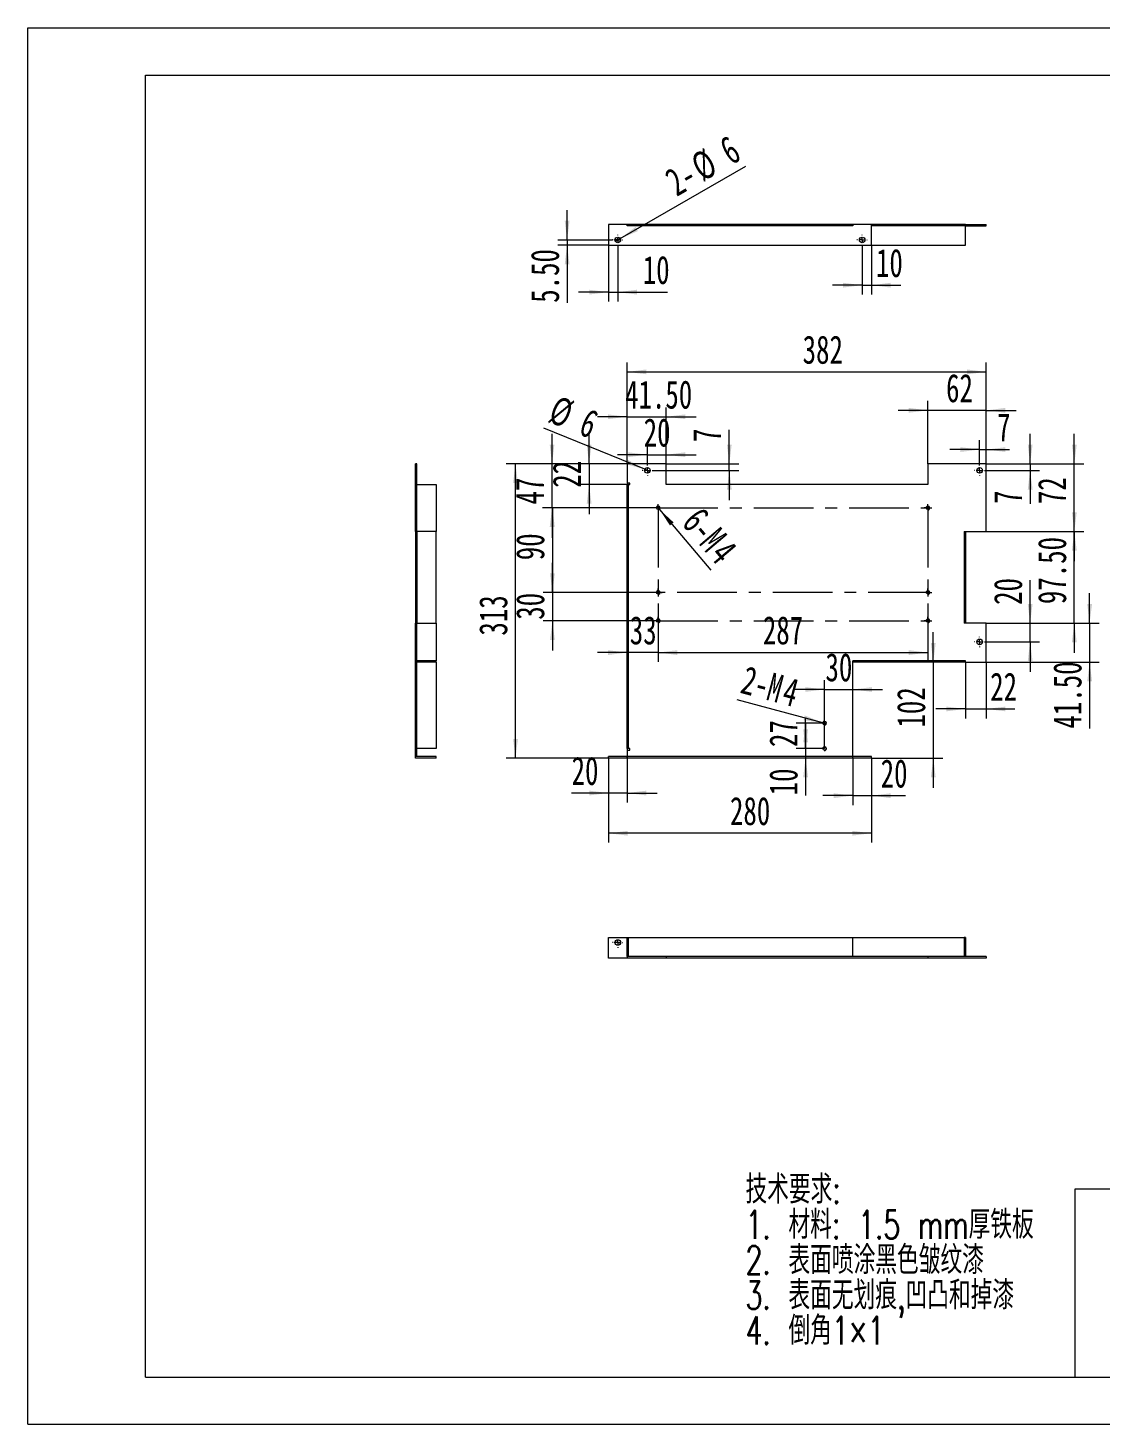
# Model space of a CAD drawing. Header units: millimetres. Extents: x 0 to 2100, y 1 to 1486.
# Drawn here: x 0 to 1141, y 1 to 1486 of the extents above; entities that cross this region are included whole.
import ezdxf

# ---------------------------------------------------------------- set-up
doc = ezdxf.new("R2010")
doc.units = ezdxf.units.MM
doc.header["$LTSCALE"] = 5
doc.linetypes.add('CENTERX2', pattern=[20.32, 12.7, -2.54, 2.54, -2.54])
doc.layers.add('A-TITLEBLOCK', color=7, linetype='Continuous', lineweight=15)
doc.styles.add('SLDTEXTSTYLE0', font='TXT', dxfattribs={"width": 0.7, "bigfont": 'bigfont'})
doc.styles.add('SLDTEXTSTYLE1', font='TXT', dxfattribs={"width": 0.7})
doc.dimstyles.new('SLDDIMSTYLE0', dxfattribs={"dimtxt": 30, "dimasz": 20.4, "dimexe": 0, "dimexo": 0.0625, "dimgap": 7.5, "dimtad": 2, "dimrnd": 1e-09, "dimzin": 4, "dimdsep": 46, "dimtxsty": 'SLDTEXTSTYLE1', "dimsah": 1, "dimcen": 0.09, "dimadec": 0, "dimazin": 1, "dimtfac": 1, "dimtmove": 0, "dimatfit": 0, "dimfxl": 0, "dimfrac": 2, "dimtolj": 1, "dimtzin": 12, "dimarcsym": 0})
doc.dimstyles.new('SLDDIMSTYLE1', dxfattribs={"dimtxt": 30, "dimasz": 20.4, "dimexe": 0, "dimexo": 0.0625, "dimgap": 7.5, "dimtad": 2, "dimrnd": 1e-09, "dimzin": 12, "dimdsep": 46, "dimtxsty": 'SLDTEXTSTYLE1', "dimsah": 1, "dimcen": 0.09, "dimadec": 0, "dimazin": 3, "dimtfac": 1, "dimtmove": 0, "dimatfit": 0, "dimfxl": 0, "dimfrac": 2, "dimtolj": 1, "dimtzin": 12, "dimarcsym": 0})
doc.dimstyles.new('SLDDIMSTYLE2', dxfattribs={"dimtxt": 30, "dimasz": 20.4, "dimexe": 0, "dimexo": 0.0625, "dimgap": 7.5, "dimtad": 2, "dimrnd": 1e-09, "dimzin": 12, "dimdsep": 46, "dimtxsty": 'SLDTEXTSTYLE1', "dimblk1": 'NONE', "dimsah": 1, "dimcen": 0, "dimadec": 0, "dimazin": 3, "dimtfac": 1, "dimtmove": 0, "dimatfit": 3, "dimldrblk": 'NONE', "dimfxl": 0, "dimfrac": 2, "dimtolj": 1, "dimtzin": 12, "dimarcsym": 0})
doc.dimstyles.new('SLDDIMSTYLE3', dxfattribs={"dimtxt": 30, "dimasz": 20.4, "dimexe": 0, "dimexo": 0.0625, "dimgap": 7.5, "dimtad": 2, "dimrnd": 1e-09, "dimzin": 12, "dimdsep": 46, "dimtxsty": 'SLDTEXTSTYLE1', "dimsah": 1, "dimcen": 0.09, "dimadec": 0, "dimazin": 3, "dimtfac": 1, "dimtofl": 0, "dimtmove": 0, "dimatfit": 3, "dimfxl": 0, "dimfrac": 2, "dimtolj": 1, "dimtzin": 12, "dimarcsym": 0})
doc.dimstyles.new('SLDDIMSTYLE4', dxfattribs={"dimtxt": 30, "dimasz": 20.4, "dimexe": 0, "dimexo": 0.0625, "dimgap": 7.5, "dimtad": 2, "dimrnd": 1e-09, "dimzin": 12, "dimdsep": 46, "dimtxsty": 'SLDTEXTSTYLE1', "dimblk1": 'NONE', "dimsah": 1, "dimcen": 0, "dimadec": 0, "dimazin": 3, "dimtfac": 1, "dimtmove": 0, "dimatfit": 3, "dimldrblk": 'NONE', "dimfxl": 0, "dimfrac": 2, "dimtolj": 1, "dimtzin": 12, "dimarcsym": 0})
doc.dimstyles.new('SLDDIMSTYLE5', dxfattribs={"dimtxt": 30, "dimasz": 20.4, "dimexe": 0, "dimexo": 0.0625, "dimgap": 7.5, "dimtad": 2, "dimrnd": 1e-09, "dimzin": 12, "dimdsep": 46, "dimtxsty": 'SLDTEXTSTYLE1', "dimblk1": 'NONE', "dimsah": 1, "dimcen": 0, "dimadec": 0, "dimazin": 3, "dimtfac": 1, "dimtmove": 0, "dimatfit": 3, "dimldrblk": 'NONE', "dimfxl": 0, "dimfrac": 2, "dimtolj": 1, "dimtzin": 12, "dimarcsym": 0})

# ---------------------------------------------------------------- blocks, each defined once
blk = doc.blocks.new('SW_NOTE_0')
at = {"layer": 'A-TITLEBLOCK', "color": 0, "char_height": 30, "attachment_point": 1, "style": 'SLDTEXTSTYLE0'}
for s, insert in [('\\M+18B5A术\\M+19776\\M+18B81:', (0, 38.7)), ('1. \\M+18DDE\\M+197BF: 1.5 mm\\M+18CFA铁\\M+194C2', (0, 1.2)), ('2. \\M+1955C\\M+196CA喷涂\\M+1FC4B\\M+19046皱纹\\M+18EBD', (0, -36.3)), ('3. \\M+1955C\\M+196CA\\M+19DD9划\\M+18DAD,\\M+1899A\\M+193CA\\M+19861\\M+19D7B\\M+18EBD', (0, -73.8)), ('4. \\M+1937C\\M+18A701\\M+1817E1', (0, -111.3))]:
    blk.add_mtext(s, dxfattribs=dict(at, insert=insert))
blk = doc.blocks.new('_D')
at = {"layer": 'A-TITLEBLOCK'}
for p, q in [((574, 1260.5), (574, 1292.3)), ((622.4, 1260.5), (564, 1260.5)), ((617.9, 1255), (564, 1255)), ((574, 1260.5), (574, 1255)), ((574, 1255), (574, 1193.7))]:
    blk.add_line(p, q, dxfattribs=at)
for points in [[(574, 1260.5), (576.6, 1280.9), (571.5, 1280.9)], [(574, 1255), (571.5, 1234.6), (576.6, 1234.6)]]:
    blk.add_solid(points, dxfattribs=at)
at = {"layer": 'A-TITLEBLOCK', "insert": (535.4, 1193.7), "char_height": 30, "attachment_point": 1, "rotation": 90, "style": 'SLDTEXTSTYLE1'}
blk.add_mtext('5.50', dxfattribs=at)
blk = doc.blocks.new('_D_1')
at = {"layer": 'A-TITLEBLOCK'}
for p, q in [((617.9, 1255), (617.9, 1195)), ((627.9, 1255), (627.9, 1195)), ((617.9, 1205), (586.2, 1205)), ((617.9, 1205), (627.9, 1205)), ((627.9, 1205), (680.9, 1205))]:
    blk.add_line(p, q, dxfattribs=at)
for points in [[(617.9, 1205), (597.5, 1207.6), (597.5, 1202.5)], [(627.9, 1205), (648.3, 1202.5), (648.3, 1207.6)]]:
    blk.add_solid(points, dxfattribs=at)
at = {"layer": 'A-TITLEBLOCK', "insert": (654.5, 1243.7), "char_height": 30, "attachment_point": 1, "style": 'SLDTEXTSTYLE1'}
blk.add_mtext('10', dxfattribs=at)
blk = doc.blocks.new('_D_2')
at = {"layer": 'A-TITLEBLOCK'}
for p, q in [((887.9, 1255), (887.9, 1202.4)), ((897.9, 1255), (897.9, 1202.4)), ((887.9, 1212.4), (856.2, 1212.4)), ((887.9, 1212.4), (897.9, 1212.4)), ((897.9, 1212.4), (928.9, 1212.4))]:
    blk.add_line(p, q, dxfattribs=at)
for points in [[(887.9, 1212.4), (867.5, 1215), (867.5, 1209.9)], [(897.9, 1212.4), (918.3, 1209.9), (918.3, 1215)]]:
    blk.add_solid(points, dxfattribs=at)
at = {"layer": 'A-TITLEBLOCK', "insert": (902.6, 1251.1), "char_height": 30, "attachment_point": 1, "style": 'SLDTEXTSTYLE1'}
blk.add_mtext('10', dxfattribs=at)
blk = doc.blocks.new('_D_3')
at = {"layer": 'A-TITLEBLOCK'}
for q in [(764, 1339.1), (625.3, 1259)]:
    blk.add_line((630.5, 1262), q, dxfattribs=at)
blk.add_solid([(630.5, 1262), (649.4, 1270), (646.9, 1274.4)], dxfattribs=at)
at = {"layer": 'A-TITLEBLOCK', "char_height": 30, "attachment_point": 1, "rotation": 30, "style": 'SLDTEXTSTYLE1'}
for s, insert in [('6', (733.5, 1365.7)), ('%%c', (702.9, 1348.1)), ('2-', (675.5, 1332.2))]:
    blk.add_mtext(s, dxfattribs=dict(at, insert=insert))
blk = doc.blocks.new('_NONE')
blk = doc.blocks.new('SW_CENTERMARKSYMBOL_0')
at = {"layer": 'A-TITLEBLOCK', "color": 0}
for p, q in [((-5, 0), (-5.5, 0)), ((0, 0), (-2.5, 0)), ((0, 5), (0, 5.5)), ((0, 0), (0, 2.5)), ((0, 0), (0, -2.5)), ((0, 0), (2.5, 0)), ((5, 0), (5.5, 0)), ((0, -5), (0, -5.5))]:
    blk.add_line(p, q, dxfattribs=at)
blk = doc.blocks.new('SW_CENTERMARKSYMBOL_1')
at = {"layer": 'A-TITLEBLOCK', "color": 0}
for p, q in [((-5, 0), (-5.5, 0)), ((0, 0), (-2.5, 0)), ((0, 5), (0, 5.5)), ((0, 0), (0, 2.5)), ((0, 0), (0, -2.5)), ((0, 0), (2.5, 0)), ((5, 0), (5.5, 0)), ((0, -5), (0, -5.5))]:
    blk.add_line(p, q, dxfattribs=at)
blk = doc.blocks.new('_D_4')
at = {"layer": 'A-TITLEBLOCK'}
for p, q in [((659.4, 1021), (659.4, 1042.1)), ((679.4, 1022.5), (679.4, 1042.1)), ((659.4, 1032.1), (627.7, 1032.1)), ((659.4, 1032.1), (679.4, 1032.1)), ((679.4, 1032.1), (711.2, 1032.1))]:
    blk.add_line(p, q, dxfattribs=at)
for points in [[(659.4, 1032.1), (639, 1034.7), (639, 1029.6)], [(679.4, 1032.1), (699.8, 1029.6), (699.8, 1034.7)]]:
    blk.add_solid(points, dxfattribs=at)
at = {"layer": 'A-TITLEBLOCK', "insert": (655.5, 1070.8), "char_height": 30, "attachment_point": 1, "style": 'SLDTEXTSTYLE1'}
blk.add_mtext('20', dxfattribs=at)
blk = doc.blocks.new('_D_5')
at = {"layer": 'A-TITLEBLOCK'}
for p, q in [((637.9, 1022.5), (637.9, 1130.2)), ((1019.9, 1022.5), (1019.9, 1130.2)), ((637.9, 1120.2), (1019.9, 1120.2))]:
    blk.add_line(p, q, dxfattribs=at)
for points in [[(637.9, 1120.2), (658.3, 1117.7), (658.3, 1122.8)], [(1019.9, 1120.2), (999.5, 1122.8), (999.5, 1117.7)]]:
    blk.add_solid(points, dxfattribs=at)
at = {"layer": 'A-TITLEBLOCK', "insert": (824.6, 1158.9), "char_height": 30, "attachment_point": 1, "style": 'SLDTEXTSTYLE1'}
blk.add_mtext('382', dxfattribs=at)
blk = doc.blocks.new('_D_6')
at = {"layer": 'A-TITLEBLOCK'}
for p, q in [((637.9, 1072.5), (606.2, 1072.5)), ((637.9, 1022.5), (637.9, 1082.5)), ((637.9, 1072.5), (679.4, 1072.5)), ((679.4, 1022.5), (679.4, 1082.5)), ((679.4, 1072.5), (711.2, 1072.5))]:
    blk.add_line(p, q, dxfattribs=at)
for points in [[(637.9, 1072.5), (617.5, 1075), (617.5, 1070)], [(679.4, 1072.5), (699.8, 1070), (699.8, 1075)]]:
    blk.add_solid(points, dxfattribs=at)
at = {"layer": 'A-TITLEBLOCK', "insert": (635.7, 1111.2), "char_height": 30, "attachment_point": 1, "style": 'SLDTEXTSTYLE1'}
blk.add_mtext('41.50', dxfattribs=at)
blk = doc.blocks.new('_D_7')
at = {"layer": 'A-TITLEBLOCK'}
for p, q in [((1012.9, 1021), (1012.9, 1047.6)), ((1019.9, 1022.5), (1019.9, 1047.6)), ((1012.9, 1037.6), (981.2, 1037.6)), ((1012.9, 1037.6), (1019.9, 1037.6)), ((1019.9, 1037.6), (1044.6, 1037.6))]:
    blk.add_line(p, q, dxfattribs=at)
for points in [[(1012.9, 1037.6), (992.5, 1040.1), (992.5, 1035.1)], [(1019.9, 1037.6), (1040.3, 1035.1), (1040.3, 1040.1)]]:
    blk.add_solid(points, dxfattribs=at)
at = {"layer": 'A-TITLEBLOCK', "insert": (1031.5, 1076.3), "char_height": 30, "attachment_point": 1, "style": 'SLDTEXTSTYLE1'}
blk.add_mtext('7', dxfattribs=at)
blk = doc.blocks.new('_D_8')
at = {"layer": 'A-TITLEBLOCK'}
for p, q in [((1066.6, 1022.5), (1066.6, 1054.3)), ((1018.4, 1015.5), (1076.6, 1015.5)), ((1019.9, 1022.5), (1076.6, 1022.5)), ((1066.6, 1022.5), (1066.6, 1015.5)), ((1066.6, 1015.5), (1066.6, 979.8))]:
    blk.add_line(p, q, dxfattribs=at)
for points in [[(1066.6, 1022.5), (1069.2, 1042.9), (1064.1, 1042.9)], [(1066.6, 1015.5), (1064.1, 995.1), (1069.2, 995.1)]]:
    blk.add_solid(points, dxfattribs=at)
at = {"layer": 'A-TITLEBLOCK', "insert": (1028, 979.8), "char_height": 30, "attachment_point": 1, "rotation": 90, "style": 'SLDTEXTSTYLE1'}
blk.add_mtext('7', dxfattribs=at)
blk = doc.blocks.new('_D_9')
at = {"layer": 'A-TITLEBLOCK'}
for p, q in [((957.9, 1022.5), (957.9, 1089.3)), ((1019.9, 1022.5), (1019.9, 1089.3)), ((957.9, 1079.3), (926.2, 1079.3)), ((1019.9, 1079.3), (957.9, 1079.3)), ((1019.9, 1079.3), (1051.7, 1079.3))]:
    blk.add_line(p, q, dxfattribs=at)
for points in [[(957.9, 1079.3), (937.5, 1081.9), (937.5, 1076.8)], [(1019.9, 1079.3), (1040.3, 1076.8), (1040.3, 1081.9)]]:
    blk.add_solid(points, dxfattribs=at)
at = {"layer": 'A-TITLEBLOCK', "insert": (977.2, 1118), "char_height": 30, "attachment_point": 1, "style": 'SLDTEXTSTYLE1'}
blk.add_mtext('62', dxfattribs=at)
blk = doc.blocks.new('_D_10')
at = {"layer": 'A-TITLEBLOCK'}
for q in [(549.2, 1060.3), (662.2, 1014.4)]:
    blk.add_line((656.6, 1016.6), q, dxfattribs=at)
blk.add_solid([(656.6, 1016.6), (638.7, 1026.7), (636.8, 1022)], dxfattribs=at)
at = {"layer": 'A-TITLEBLOCK', "char_height": 30, "attachment_point": 1, "rotation": 337.8762, "style": 'SLDTEXTSTYLE1'}
for s, insert in [('%%c', (563.6, 1095.7)), ('6', (596.3, 1082.3))]:
    blk.add_mtext(s, dxfattribs=dict(at, insert=insert))
blk = doc.blocks.new('_D_11')
at = {"layer": 'A-TITLEBLOCK'}
for p, q in [((746.6, 1022.5), (746.6, 1058.7)), ((664.9, 1015.5), (756.6, 1015.5)), ((679.4, 1022.5), (756.6, 1022.5)), ((746.6, 1015.5), (746.6, 1022.5)), ((746.6, 1015.5), (746.6, 983.8))]:
    blk.add_line(p, q, dxfattribs=at)
for points in [[(746.6, 1022.5), (749.1, 1042.9), (744.1, 1042.9)], [(746.6, 1015.5), (744.1, 995.1), (749.1, 995.1)]]:
    blk.add_solid(points, dxfattribs=at)
at = {"layer": 'A-TITLEBLOCK', "insert": (707.9, 1045.6), "char_height": 30, "attachment_point": 1, "rotation": 90, "style": 'SLDTEXTSTYLE1'}
blk.add_mtext('7', dxfattribs=at)
blk = doc.blocks.new('_D_12')
at = {"layer": 'A-TITLEBLOCK'}
for p, q in [((597.4, 1022.5), (597.4, 1054.3)), ((637.9, 1022.5), (587.4, 1022.5)), ((597.4, 1022.5), (597.4, 1000.5)), ((637.9, 1000.5), (587.4, 1000.5)), ((597.4, 1000.5), (597.4, 968.8))]:
    blk.add_line(p, q, dxfattribs=at)
for points in [[(597.4, 1022.5), (600, 1042.9), (594.9, 1042.9)], [(597.4, 1000.5), (594.9, 980.1), (600, 980.1)]]:
    blk.add_solid(points, dxfattribs=at)
at = {"layer": 'A-TITLEBLOCK', "insert": (558.7, 997), "char_height": 30, "attachment_point": 1, "rotation": 90, "style": 'SLDTEXTSTYLE1'}
blk.add_mtext('22', dxfattribs=at)
blk = doc.blocks.new('_D_13')
at = {"layer": 'A-TITLEBLOCK'}
for p, q in [((558, 1022.5), (558, 1054.3)), ((637.9, 1022.5), (548, 1022.5)), ((558, 975.5), (558, 1022.5)), ((670.9, 975.5), (548, 975.5)), ((558, 975.5), (558, 943.8))]:
    blk.add_line(p, q, dxfattribs=at)
for points in [[(558, 1022.5), (560.5, 1042.9), (555.5, 1042.9)], [(558, 975.5), (555.5, 955.1), (560.5, 955.1)]]:
    blk.add_solid(points, dxfattribs=at)
at = {"layer": 'A-TITLEBLOCK', "insert": (519.3, 979.1), "char_height": 30, "attachment_point": 1, "rotation": 90, "style": 'SLDTEXTSTYLE1'}
blk.add_mtext('47', dxfattribs=at)
blk = doc.blocks.new('_D_14')
at = {"layer": 'A-TITLEBLOCK'}
for p, q in [((670.9, 975.5), (548.4, 975.5)), ((558.4, 975.5), (558.4, 885.5)), ((670.9, 885.5), (548.4, 885.5))]:
    blk.add_line(p, q, dxfattribs=at)
for points in [[(558.4, 975.5), (555.9, 955.1), (560.9, 955.1)], [(558.4, 885.5), (560.9, 905.9), (555.9, 905.9)]]:
    blk.add_solid(points, dxfattribs=at)
at = {"layer": 'A-TITLEBLOCK', "insert": (519.7, 919.9), "char_height": 30, "attachment_point": 1, "rotation": 90, "style": 'SLDTEXTSTYLE1'}
blk.add_mtext('90', dxfattribs=at)
blk = doc.blocks.new('_D_15')
at = {"layer": 'A-TITLEBLOCK'}
for p, q in [((558.4, 885.5), (558.4, 917.3)), ((670.9, 885.5), (548.4, 885.5)), ((558.4, 885.5), (558.4, 855.5)), ((670.9, 855.5), (548.4, 855.5)), ((558.4, 855.5), (558.4, 823.8))]:
    blk.add_line(p, q, dxfattribs=at)
for points in [[(558.4, 885.5), (560.9, 905.9), (555.9, 905.9)], [(558.4, 855.5), (555.9, 835.1), (560.9, 835.1)]]:
    blk.add_solid(points, dxfattribs=at)
at = {"layer": 'A-TITLEBLOCK', "insert": (519.7, 856.6), "char_height": 30, "attachment_point": 1, "rotation": 90, "style": 'SLDTEXTSTYLE1'}
blk.add_mtext('30', dxfattribs=at)
blk = doc.blocks.new('_D_16')
at = {"layer": 'A-TITLEBLOCK'}
for p, q in [((670.9, 855.5), (670.9, 811.7)), ((637.9, 821.7), (606.2, 821.7)), ((670.9, 821.7), (637.9, 821.7)), ((670.9, 821.7), (702.7, 821.7))]:
    blk.add_line(p, q, dxfattribs=at)
for points in [[(637.9, 821.7), (617.5, 824.2), (617.5, 819.1)], [(670.9, 821.7), (691.3, 819.1), (691.3, 824.2)]]:
    blk.add_solid(points, dxfattribs=at)
at = {"layer": 'A-TITLEBLOCK', "insert": (640.7, 860.4), "char_height": 30, "attachment_point": 1, "style": 'SLDTEXTSTYLE1'}
blk.add_mtext('33', dxfattribs=at)
blk = doc.blocks.new('_D_17')
at = {"layer": 'A-TITLEBLOCK'}
for p, q in [((670.9, 855.5), (670.9, 811.7)), ((957.9, 855.5), (957.9, 811.7)), ((670.9, 821.7), (957.9, 821.7))]:
    blk.add_line(p, q, dxfattribs=at)
for points in [[(670.9, 821.7), (691.3, 819.1), (691.3, 824.2)], [(957.9, 821.7), (937.5, 824.2), (937.5, 819.1)]]:
    blk.add_solid(points, dxfattribs=at)
at = {"layer": 'A-TITLEBLOCK', "insert": (782.3, 860.4), "char_height": 30, "attachment_point": 1, "style": 'SLDTEXTSTYLE1'}
blk.add_mtext('287', dxfattribs=at)
blk = doc.blocks.new('_D_18')
at = {"layer": 'A-TITLEBLOCK'}
for p, q in [((637.9, 1022.5), (509.1, 1022.5)), ((519.1, 709.5), (519.1, 1022.5)), ((617.9, 709.5), (509.1, 709.5))]:
    blk.add_line(p, q, dxfattribs=at)
for points in [[(519.1, 1022.5), (516.6, 1002.1), (521.7, 1002.1)], [(519.1, 709.5), (521.7, 729.9), (516.6, 729.9)]]:
    blk.add_solid(points, dxfattribs=at)
at = {"layer": 'A-TITLEBLOCK', "insert": (480.4, 839.7), "char_height": 30, "attachment_point": 1, "rotation": 90, "style": 'SLDTEXTSTYLE1'}
blk.add_mtext('313', dxfattribs=at)
blk = doc.blocks.new('_D_19')
at = {"layer": 'A-TITLEBLOCK'}
for p, q in [((637.9, 719.5), (637.9, 662.3)), ((617.9, 709.5), (617.9, 662.3)), ((617.9, 672.3), (578.8, 672.3)), ((637.9, 672.3), (617.9, 672.3)), ((637.9, 672.3), (669.7, 672.3))]:
    blk.add_line(p, q, dxfattribs=at)
for points in [[(617.9, 672.3), (597.5, 674.8), (597.5, 669.7)], [(637.9, 672.3), (658.3, 669.7), (658.3, 674.8)]]:
    blk.add_solid(points, dxfattribs=at)
at = {"layer": 'A-TITLEBLOCK', "insert": (578.8, 710.9), "char_height": 30, "attachment_point": 1, "style": 'SLDTEXTSTYLE1'}
blk.add_mtext('20', dxfattribs=at)
blk = doc.blocks.new('_D_20')
at = {"layer": 'A-TITLEBLOCK'}
for p, q in [((617.9, 709.5), (617.9, 619.5)), ((897.9, 709.5), (897.9, 619.5)), ((897.9, 629.5), (617.9, 629.5))]:
    blk.add_line(p, q, dxfattribs=at)
for points in [[(617.9, 629.5), (638.3, 627), (638.3, 632)], [(897.9, 629.5), (877.5, 632), (877.5, 627)]]:
    blk.add_solid(points, dxfattribs=at)
at = {"layer": 'A-TITLEBLOCK', "insert": (747.3, 668.2), "char_height": 30, "attachment_point": 1, "style": 'SLDTEXTSTYLE1'}
blk.add_mtext('280', dxfattribs=at)
blk = doc.blocks.new('_D_21')
at = {"layer": 'A-TITLEBLOCK'}
for p, q in [((877.9, 709.5), (877.9, 659.5)), ((897.9, 709.5), (897.9, 659.5)), ((877.9, 669.5), (846.2, 669.5)), ((877.9, 669.5), (897.9, 669.5)), ((897.9, 669.5), (933.9, 669.5))]:
    blk.add_line(p, q, dxfattribs=at)
for points in [[(877.9, 669.5), (857.5, 672), (857.5, 666.9)], [(897.9, 669.5), (918.3, 666.9), (918.3, 672)]]:
    blk.add_solid(points, dxfattribs=at)
at = {"layer": 'A-TITLEBLOCK', "insert": (907.6, 708.1), "char_height": 30, "attachment_point": 1, "style": 'SLDTEXTSTYLE1'}
blk.add_mtext('20', dxfattribs=at)
blk = doc.blocks.new('_D_22')
at = {"layer": 'A-TITLEBLOCK'}
for p, q in [((963.6, 811.5), (963.6, 843.3)), ((963.6, 811.5), (963.6, 709.5)), ((897.9, 709.5), (973.6, 709.5)), ((963.6, 709.5), (963.6, 677.8))]:
    blk.add_line(p, q, dxfattribs=at)
for points in [[(963.6, 811.5), (966.1, 831.9), (961, 831.9)], [(963.6, 709.5), (961, 689.1), (966.1, 689.1)]]:
    blk.add_solid(points, dxfattribs=at)
at = {"layer": 'A-TITLEBLOCK', "insert": (924.9, 741.9), "char_height": 30, "attachment_point": 1, "rotation": 90, "style": 'SLDTEXTSTYLE1'}
blk.add_mtext('102', dxfattribs=at)
blk = doc.blocks.new('_D_23')
at = {"layer": 'A-TITLEBLOCK'}
for p, q in [((997.9, 811.5), (997.9, 751.7)), ((1019.9, 811.5), (1019.9, 751.7)), ((997.9, 761.7), (966.2, 761.7)), ((997.9, 761.7), (1019.9, 761.7)), ((1019.9, 761.7), (1050.4, 761.7))]:
    blk.add_line(p, q, dxfattribs=at)
for points in [[(997.9, 761.7), (977.5, 764.2), (977.5, 759.2)], [(1019.9, 761.7), (1040.3, 759.2), (1040.3, 764.2)]]:
    blk.add_solid(points, dxfattribs=at)
at = {"layer": 'A-TITLEBLOCK', "insert": (1024.1, 800.4), "char_height": 30, "attachment_point": 1, "style": 'SLDTEXTSTYLE1'}
blk.add_mtext('22', dxfattribs=at)
blk = doc.blocks.new('_D_24')
at = {"layer": 'A-TITLEBLOCK'}
for p, q in [((1066.6, 853), (1066.6, 898.7)), ((1019.9, 853), (1076.6, 853)), ((1066.6, 833), (1066.6, 853)), ((1018.4, 833), (1076.6, 833)), ((1066.6, 833), (1066.6, 801.3))]:
    blk.add_line(p, q, dxfattribs=at)
for points in [[(1066.6, 853), (1069.2, 873.4), (1064.1, 873.4)], [(1066.6, 833), (1064.1, 812.6), (1069.2, 812.6)]]:
    blk.add_solid(points, dxfattribs=at)
at = {"layer": 'A-TITLEBLOCK', "insert": (1028, 872.4), "char_height": 30, "attachment_point": 1, "rotation": 90, "style": 'SLDTEXTSTYLE1'}
blk.add_mtext('20', dxfattribs=at)
blk = doc.blocks.new('_D_25')
at = {"layer": 'A-TITLEBLOCK'}
for p, q in [((1129.9, 853), (1129.9, 884.8)), ((1019.9, 853), (1139.9, 853)), ((1129.9, 853), (1129.9, 811.5)), ((1019.9, 811.5), (1139.9, 811.5)), ((1129.9, 811.5), (1129.9, 740.8))]:
    blk.add_line(p, q, dxfattribs=at)
for points in [[(1129.9, 853), (1132.5, 873.4), (1127.4, 873.4)], [(1129.9, 811.5), (1127.4, 791.1), (1132.5, 791.1)]]:
    blk.add_solid(points, dxfattribs=at)
at = {"layer": 'A-TITLEBLOCK', "insert": (1091.2, 740.8), "char_height": 30, "attachment_point": 1, "rotation": 90, "style": 'SLDTEXTSTYLE1'}
blk.add_mtext('41.50', dxfattribs=at)
blk = doc.blocks.new('_D_26')
at = {"layer": 'A-TITLEBLOCK'}
for p, q in [((1113.6, 1022.5), (1113.6, 1054.3)), ((1019.9, 1022.5), (1123.6, 1022.5)), ((1113.6, 950.5), (1113.6, 1022.5)), ((1019.9, 950.5), (1123.6, 950.5)), ((1113.6, 950.5), (1113.6, 918.8))]:
    blk.add_line(p, q, dxfattribs=at)
for points in [[(1113.6, 1022.5), (1116.2, 1042.9), (1111.1, 1042.9)], [(1113.6, 950.5), (1111.1, 930.1), (1116.2, 930.1)]]:
    blk.add_solid(points, dxfattribs=at)
at = {"layer": 'A-TITLEBLOCK', "insert": (1074.9, 979.5), "char_height": 30, "attachment_point": 1, "rotation": 90, "style": 'SLDTEXTSTYLE1'}
blk.add_mtext('72', dxfattribs=at)
blk = doc.blocks.new('_D_27')
at = {"layer": 'A-TITLEBLOCK'}
for p, q in [((1113.6, 950.5), (1113.6, 982.3)), ((1019.9, 950.5), (1123.6, 950.5)), ((1113.6, 853), (1113.6, 950.5)), ((1019.9, 853), (1123.6, 853)), ((1113.6, 853), (1113.6, 821.3))]:
    blk.add_line(p, q, dxfattribs=at)
for points in [[(1113.6, 950.5), (1116.2, 970.9), (1111.1, 970.9)], [(1113.6, 853), (1111.1, 832.6), (1116.2, 832.6)]]:
    blk.add_solid(points, dxfattribs=at)
at = {"layer": 'A-TITLEBLOCK', "insert": (1074.9, 873.2), "char_height": 30, "attachment_point": 1, "rotation": 90, "style": 'SLDTEXTSTYLE1'}
blk.add_mtext('97.50', dxfattribs=at)
blk = doc.blocks.new('_D_28')
at = {"layer": 'A-TITLEBLOCK'}
for q in [(669.6, 977), (727, 909.2)]:
    blk.add_line((672.2, 974), q, dxfattribs=at)
blk.add_solid([(672.2, 974), (683.5, 956.8), (687.3, 960.1)], dxfattribs=at)
at = {"layer": 'A-TITLEBLOCK', "char_height": 30, "attachment_point": 1, "rotation": 310.2657, "style": 'SLDTEXTSTYLE1'}
for s, insert in [('6-M', (717.9, 978.6)), ('4', (747.4, 943.8))]:
    blk.add_mtext(s, dxfattribs=dict(at, insert=insert))
blk = doc.blocks.new('_D_29')
at = {"layer": 'A-TITLEBLOCK'}
for p, q in [((847.9, 719.5), (847.9, 792.4)), ((847.9, 782.4), (816.2, 782.4)), ((847.9, 782.4), (877.9, 782.4)), ((877.9, 782.4), (909.7, 782.4))]:
    blk.add_line(p, q, dxfattribs=at)
for points in [[(847.9, 782.4), (827.5, 784.9), (827.5, 779.9)], [(877.9, 782.4), (898.3, 779.9), (898.3, 784.9)]]:
    blk.add_solid(points, dxfattribs=at)
at = {"layer": 'A-TITLEBLOCK', "insert": (848.9, 821.1), "char_height": 30, "attachment_point": 1, "style": 'SLDTEXTSTYLE1'}
blk.add_mtext('30', dxfattribs=at)
blk = doc.blocks.new('_D_30')
at = {"layer": 'A-TITLEBLOCK'}
for p, q in [((847.9, 746.5), (817.7, 746.5)), ((827.7, 746.5), (827.7, 719.5)), ((847.9, 719.5), (817.7, 719.5))]:
    blk.add_line(p, q, dxfattribs=at)
for points in [[(827.7, 746.5), (825.2, 726.1), (830.3, 726.1)], [(827.7, 719.5), (830.3, 739.9), (825.2, 739.9)]]:
    blk.add_solid(points, dxfattribs=at)
at = {"layer": 'A-TITLEBLOCK', "insert": (789.1, 721.2), "char_height": 30, "attachment_point": 1, "rotation": 90, "style": 'SLDTEXTSTYLE1'}
blk.add_mtext('27', dxfattribs=at)
blk = doc.blocks.new('_D_31')
at = {"layer": 'A-TITLEBLOCK'}
for p, q in [((827.7, 719.5), (827.7, 751.3)), ((847.9, 719.5), (817.7, 719.5)), ((827.7, 719.5), (827.7, 709.5)), ((827.7, 709.5), (827.7, 669.8))]:
    blk.add_line(p, q, dxfattribs=at)
for points in [[(827.7, 719.5), (830.3, 739.9), (825.2, 739.9)], [(827.7, 709.5), (825.2, 689.1), (830.3, 689.1)]]:
    blk.add_solid(points, dxfattribs=at)
at = {"layer": 'A-TITLEBLOCK', "insert": (789.1, 669.8), "char_height": 30, "attachment_point": 1, "rotation": 90, "style": 'SLDTEXTSTYLE1'}
blk.add_mtext('10', dxfattribs=at)
blk = doc.blocks.new('_D_32')
at = {"layer": 'A-TITLEBLOCK'}
for q in [(755, 771.4), (849.8, 746)]:
    blk.add_line((846, 747), q, dxfattribs=at)
blk.add_solid([(846, 747), (826.9, 754.8), (825.6, 749.8)], dxfattribs=at)
at = {"layer": 'A-TITLEBLOCK', "char_height": 30, "attachment_point": 1, "rotation": 345, "style": 'SLDTEXTSTYLE1'}
for s, insert in [('2-M', (764.8, 808.1)), ('4', (808.9, 796.3))]:
    blk.add_mtext(s, dxfattribs=dict(at, insert=insert))
blk = doc.blocks.new('SW_CENTERMARKSYMBOL_2')
at = {"layer": 'A-TITLEBLOCK', "color": 0}
for p, q in [((-5, 0), (-5.5, 0)), ((0, 0), (-2.5, 0)), ((0, 5), (0, 5.5)), ((0, 0), (0, 2.5)), ((0, 0), (0, -2.5)), ((0, 0), (2.5, 0)), ((5, 0), (5.5, 0)), ((0, -5), (0, -5.5))]:
    blk.add_line(p, q, dxfattribs=at)
blk = doc.blocks.new('SW_CENTERMARKSYMBOL_3')
at = {"layer": 'A-TITLEBLOCK', "color": 0}
for p, q in [((-5, 0), (-5.5, 0)), ((0, 0), (-2.5, 0)), ((0, 5), (0, 5.5)), ((0, 0), (0, 2.5)), ((0, 0), (0, -2.5)), ((0, 0), (2.5, 0)), ((5, 0), (5.5, 0)), ((0, -5), (0, -5.5))]:
    blk.add_line(p, q, dxfattribs=at)
blk = doc.blocks.new('SW_CENTERMARKSYMBOL_4')
at = {"layer": 'A-TITLEBLOCK', "color": 0}
for p, q in [((-5, 0), (-5.5, 0)), ((0, 0), (-2.5, 0)), ((0, 5), (0, 5.5)), ((0, 0), (0, 2.5)), ((0, 0), (0, -2.5)), ((0, 0), (2.5, 0)), ((5, 0), (5.5, 0)), ((0, -5), (0, -5.5))]:
    blk.add_line(p, q, dxfattribs=at)
blk = doc.blocks.new('SW_CENTERMARKSYMBOL_5')
at = {"layer": 'A-TITLEBLOCK', "color": 0}
for p, q in [((-2.5, 0), (-4.15, 0)), ((0, 0), (-2.5, 0)), ((0, 2.5), (0, 4.15)), ((0, 0), (0, 2.5)), ((0, 0), (0, -2.5)), ((0, 0), (2.5, 0)), ((2.5, 0), (4.15, 0)), ((0, -2.5), (0, -4.15))]:
    blk.add_line(p, q, dxfattribs=at)
blk = doc.blocks.new('SW_CENTERMARKSYMBOL_6')
at = {"layer": 'A-TITLEBLOCK', "color": 0}
for p, q in [((-2.5, 0), (-4.15, 0)), ((0, 0), (-2.5, 0)), ((0, 2.5), (0, 4.15)), ((0, 0), (0, 2.5)), ((0, 0), (0, -2.5)), ((0, 0), (2.5, 0)), ((2.5, 0), (4.15, 0)), ((0, -2.5), (0, -4.15))]:
    blk.add_line(p, q, dxfattribs=at)
blk = doc.blocks.new('SW_CENTERMARKSYMBOL_7')
at = {"layer": 'A-TITLEBLOCK', "color": 0}
for p, q in [((-2.5, 0), (-4.15, 0)), ((0, 0), (-2.5, 0)), ((0, 2.5), (0, 4.15)), ((0, 0), (0, 2.5)), ((0, 0), (0, -2.5)), ((0, 0), (2.5, 0)), ((2.5, 0), (4.15, 0)), ((0, -2.5), (0, -4.15))]:
    blk.add_line(p, q, dxfattribs=at)
blk = doc.blocks.new('SW_CENTERMARKSYMBOL_8')
at = {"layer": 'A-TITLEBLOCK', "color": 0}
for p, q in [((-2.5, 0), (-4.15, 0)), ((0, 0), (-2.5, 0)), ((0, 2.5), (0, 4.15)), ((0, 0), (0, 2.5)), ((0, 0), (0, -2.5)), ((0, 0), (2.5, 0)), ((2.5, 0), (4.15, 0)), ((0, -2.5), (0, -4.15))]:
    blk.add_line(p, q, dxfattribs=at)
blk = doc.blocks.new('SW_CENTERMARKSYMBOL_9')
at = {"layer": 'A-TITLEBLOCK', "color": 0}
for p, q in [((-2.5, 0), (-4.15, 0)), ((0, 0), (-2.5, 0)), ((0, 2.5), (0, 4.15)), ((0, 0), (0, 2.5)), ((0, 0), (0, -2.5)), ((0, 0), (2.5, 0)), ((2.5, 0), (4.15, 0)), ((0, -2.5), (0, -4.15))]:
    blk.add_line(p, q, dxfattribs=at)
blk = doc.blocks.new('SW_CENTERMARKSYMBOL_10')
at = {"layer": 'A-TITLEBLOCK', "color": 0}
for p, q in [((-2.5, 0), (-4.15, 0)), ((0, 0), (-2.5, 0)), ((0, 2.5), (0, 4.15)), ((0, 0), (0, 2.5)), ((0, 0), (0, -2.5)), ((0, 0), (2.5, 0)), ((2.5, 0), (4.15, 0)), ((0, -2.5), (0, -4.15))]:
    blk.add_line(p, q, dxfattribs=at)
blk = doc.blocks.new('SW_CENTERMARKSYMBOL_11')
at = {"layer": 'A-TITLEBLOCK', "color": 0}
for p, q in [((-5, 0), (-5.5, 0)), ((0, 0), (-2.5, 0)), ((0, 5), (0, 5.5)), ((0, 0), (0, 2.5)), ((0, 0), (0, -2.5)), ((0, 0), (2.5, 0)), ((5, 0), (5.5, 0)), ((0, -5), (0, -5.5))]:
    blk.add_line(p, q, dxfattribs=at)

msp = doc.modelspace()

# ---------------------------------------------------------------- linework, layer by layer
at = {"color": 7, "linetype": 'Continuous', "lineweight": 15}
for p, q in [((617.915, 1277.011), (617.915, 1255.011)), ((637.915, 1277.011), (617.915, 1277.011)), ((637.915, 1275.511), (637.915, 1277.011)), ((877.915, 1277.011), (637.915, 1277.011)), ((877.915, 1275.511), (637.915, 1275.511)), ((877.915, 1277.011), (877.915, 1275.511)), ((897.915, 1277.011), (877.915, 1277.011)), ((897.915, 1255.011), (897.915, 1277.011)), ((997.915, 1277.011), (897.915, 1277.011)), ((997.915, 1275.511), (897.915, 1275.511)), ((997.915, 1275.511), (997.915, 1277.011)), ((997.915, 1277.011), (1019.915, 1277.011)), ((997.915, 1255.011), (997.915, 1275.511)), ((997.915, 1275.511), (1019.915, 1275.511)), ((1019.915, 1275.511), (1019.915, 1277.011)), ((617.915, 1255.011), (897.915, 1255.011)), ((897.915, 1255.011), (997.915, 1255.011)), ((412.601, 950.504), (412.601, 1022.504)), ((414.101, 1022.504), (412.601, 1022.504)), ((414.101, 950.504), (414.101, 1022.504)), ((679.415, 1022.504), (637.915, 1022.504)), ((637.915, 1022.504), (637.915, 1002.004)), ((679.415, 1000.504), (679.415, 1022.504)), ((1019.915, 1022.504), (957.915, 1022.504)), ((957.915, 1022.504), (957.915, 1000.504)), ((1019.915, 950.504), (1019.915, 1022.504)), ((414.101, 1000.504), (434.601, 1000.504)), ((434.601, 1000.504), (434.601, 950.504)), ((640.915, 1002.004), (637.915, 1002.004)), ((637.915, 719.504), (637.915, 1000.504)), ((639.415, 1000.504), (637.915, 1000.504)), ((639.415, 719.504), (639.415, 1000.504)), ((639.415, 1000.504), (640.915, 1000.504)), ((640.915, 1000.504), (640.915, 1002.004)), ((957.915, 1000.504), (679.415, 1000.504)), ((414.101, 950.504), (412.601, 950.504)), ((412.601, 950.504), (412.601, 853.004)), ((414.101, 950.504), (414.101, 853.004)), ((434.601, 950.504), (414.101, 950.504)), ((434.601, 853.004), (434.601, 950.504)), ((996.415, 950.504), (996.415, 853.004)), ((996.415, 950.504), (1019.915, 950.504)), ((997.915, 950.504), (997.915, 853.004)), ((412.601, 811.504), (412.601, 853.004)), ((414.101, 853.004), (412.601, 853.004)), ((414.101, 811.504), (414.101, 853.004)), ((414.101, 853.004), (434.601, 853.004)), ((434.601, 853.004), (434.601, 813.004)), ((1019.915, 853.004), (996.415, 853.004)), ((1019.915, 811.504), (1019.915, 853.004)), ((414.101, 811.504), (412.601, 811.504)), ((412.601, 711.004), (412.601, 811.504)), ((434.601, 813.004), (414.101, 813.004)), ((434.601, 811.504), (414.101, 811.504)), ((414.101, 711.004), (414.101, 811.504)), ((434.601, 811.504), (434.601, 813.004)), ((434.601, 811.504), (434.601, 719.504)), ((997.915, 813.004), (877.915, 813.004)), ((877.915, 711.004), (877.915, 813.004)), ((997.915, 811.504), (877.915, 811.504)), ((997.915, 811.504), (997.915, 813.004)), ((997.915, 811.504), (1019.915, 811.504)), ((434.601, 719.504), (414.101, 719.504)), ((639.415, 719.504), (637.915, 719.504)), ((637.915, 718.004), (637.915, 711.004)), ((637.915, 718.004), (640.915, 718.004)), ((640.915, 719.504), (639.415, 719.504)), ((640.915, 718.004), (640.915, 719.504)), ((412.601, 709.504), (412.601, 711.004)), ((434.601, 711.004), (412.601, 711.004)), ((434.601, 709.504), (412.601, 709.504)), ((434.601, 709.504), (434.601, 711.004)), ((617.915, 709.504), (617.915, 711.004)), ((637.915, 711.004), (617.915, 711.004)), ((637.915, 709.504), (617.915, 709.504)), ((877.915, 711.004), (637.915, 711.004)), ((637.915, 709.504), (637.915, 711.004)), ((877.915, 709.504), (637.915, 709.504)), ((877.915, 709.504), (877.915, 711.004)), ((897.915, 711.004), (877.915, 711.004)), ((897.915, 709.504), (877.915, 709.504)), ((897.915, 709.504), (897.915, 711.004)), ((617.915, 518.789), (637.915, 518.789)), ((617.915, 496.789), (617.915, 518.789)), ((637.915, 498.289), (637.915, 518.789)), ((637.915, 518.789), (639.415, 518.789)), ((639.415, 498.289), (639.415, 518.789)), ((639.415, 518.789), (877.915, 518.789)), ((877.915, 518.789), (996.415, 518.789)), ((877.915, 498.289), (877.915, 518.789)), ((997.915, 518.789), (996.415, 518.789)), ((996.415, 518.789), (996.415, 498.289)), ((997.915, 518.789), (997.915, 498.289)), ((637.915, 496.789), (617.915, 496.789)), ((637.915, 498.289), (637.915, 496.789)), ((679.415, 498.289), (637.915, 498.289)), ((679.415, 496.789), (637.915, 496.789)), ((679.415, 498.289), (679.415, 496.789)), ((957.915, 498.289), (679.415, 498.289)), ((957.915, 496.789), (679.415, 496.789)), ((957.915, 498.289), (957.915, 496.789)), ((1019.915, 498.289), (957.915, 498.289)), ((1019.915, 496.789), (957.915, 496.789)), ((1019.915, 498.289), (1019.915, 496.789))]:
    msp.add_line(p, q, dxfattribs=at)
for centre, radius in [((627.915, 1260.511), 3), ((887.915, 1260.511), 3), ((659.415, 1015.504), 3), ((1012.915, 1015.504), 3), ((670.915, 975.504), 1.65), ((957.915, 975.504), 1.65), ((670.915, 885.504), 1.65), ((957.915, 885.504), 1.65), ((670.915, 855.504), 1.65), ((957.915, 855.504), 1.65), ((1012.915, 833.004), 3), ((847.915, 746.504), 1.65), ((847.915, 719.504), 1.65), ((627.915, 513.289), 3)]:
    msp.add_circle(centre, radius, dxfattribs=at)
at = {"color": 7, "linetype": 'Continuous', "lineweight": 0}
for centre in [(670.915, 975.504), (957.915, 975.504), (670.915, 885.504), (957.915, 885.504), (670.915, 855.504), (957.915, 855.504), (847.915, 746.504), (847.915, 719.504)]:
    msp.add_arc(centre, 2, 255, 195, dxfattribs=at)
at = {"layer": 'A-TITLEBLOCK', "linetype": 'Continuous'}
for p, q in [((0.394, 1.074), (0.394, 1486.074)), ((0.394, 1486.074), (2100.394, 1486.074)), ((125.317, 50.876), (125.317, 1435.876)), ((125.317, 1435.876), (2050.317, 1435.876)), ((125.317, 50.876), (2050.317, 50.876)), ((0.394, 1.074), (2100.394, 1.074))]:
    msp.add_line(p, q, dxfattribs=at)
at = {"layer": 'A-TITLEBLOCK', "linetype": 'CENTERX2'}
for p, q in [((670.915, 975.504), (957.915, 975.504)), ((670.915, 975.504), (670.915, 855.504)), ((957.915, 975.504), (957.915, 855.504)), ((957.915, 885.504), (670.915, 885.504)), ((670.915, 855.504), (957.915, 855.504))]:
    msp.add_line(p, q, dxfattribs=at)
at = {"layer": 'A-TITLEBLOCK'}
for p, q in [((2050.264, 250.876), (1114.264, 250.876)), ((1114.264, 250.876), (1114.264, 51.282))]:
    msp.add_line(p, q, dxfattribs=at)

# ---------------------------------------------------------------- block references
for name, p in [('SW_CENTERMARKSYMBOL_0', (627.915, 1260.511)), ('SW_CENTERMARKSYMBOL_1', (887.915, 1260.511)), ('SW_CENTERMARKSYMBOL_2', (659.415, 1015.504)), ('SW_CENTERMARKSYMBOL_3', (1012.915, 1015.504)), ('SW_CENTERMARKSYMBOL_10', (670.915, 975.504)), ('SW_CENTERMARKSYMBOL_7', (957.915, 975.504)), ('SW_CENTERMARKSYMBOL_6', (670.915, 885.504)), ('SW_CENTERMARKSYMBOL_5', (957.915, 885.504)), ('SW_CENTERMARKSYMBOL_8', (670.915, 855.504)), ('SW_CENTERMARKSYMBOL_9', (957.915, 855.504)), ('SW_CENTERMARKSYMBOL_4', (1012.915, 833.004)), ('SW_CENTERMARKSYMBOL_11', (627.915, 513.289)), ('SW_NOTE_0', (763.775, 226.959))]:
    msp.add_blockref(name, p, dxfattribs=at)

# ---------------------------------------------------------------- dimensions: what is measured, and where the dimension line sits
dim = msp.add_diameter_dim_2p(p1=(625.316, 1259.011), p2=(630.513, 1262.011), text='2-<>', dimstyle='SLDDIMSTYLE2', dxfattribs=at)
dim.commit()
dim.dimension.update_dxf_attribs({"geometry": '_D_3', "text_midpoint": (731.121, 1320.097), "dimtype": 163})
for base, p1, p2, dimstyle, picture, middle in [((574.048, 1255.011), (622.415, 1260.511), (617.915, 1255.011), 'SLDDIMSTYLE0', '_D', (574.048, 1220.054)), ((746.607, 1022.504), (664.915, 1015.504), (679.415, 1022.504), 'SLDDIMSTYLE1', '_D_11', (746.607, 1052.125)), ((558.003, 1022.504), (670.915, 975.504), (637.915, 1022.504), 'SLDDIMSTYLE1', '_D_13', (558.003, 992.231)), ((597.418, 1000.504), (637.915, 1022.504), (637.915, 1000.504), 'SLDDIMSTYLE1', '_D_12', (597.418, 1010.195)), ((1066.645, 1015.504), (1019.915, 1022.504), (1018.415, 1015.504), 'SLDDIMSTYLE1', '_D_8', (1066.645, 986.369)), ((1113.616, 1022.504), (1019.915, 950.504), (1019.915, 1022.504), 'SLDDIMSTYLE1', '_D_26', (1113.616, 992.631)), ((519.116, 1022.504), (617.915, 709.504), (637.915, 1022.504), 'SLDDIMSTYLE3', '_D_18', (519.116, 859.474)), ((1113.616, 950.504), (1019.915, 853.004), (1019.915, 950.504), 'SLDDIMSTYLE0', '_D_27', (1113.616, 906.085)), ((558.407, 885.504), (670.915, 975.504), (670.915, 885.504), 'SLDDIMSTYLE3', '_D_14', (558.407, 933.019)), ((558.407, 855.504), (670.915, 885.504), (670.915, 855.504), 'SLDDIMSTYLE1', '_D_15', (558.407, 869.809)), ((1066.645, 853.004), (1018.415, 833.004), (1019.915, 853.004), 'SLDDIMSTYLE1', '_D_24', (1066.645, 885.535)), ((1129.915, 811.504), (1019.915, 853.004), (1019.915, 811.504), 'SLDDIMSTYLE0', '_D_25', (1129.915, 773.708)), ((963.562, 709.504), (1019.915, 811.504), (897.915, 709.504), 'SLDDIMSTYLE1', '_D_22', (963.562, 761.694)), ((827.723, 719.504), (847.915, 746.504), (847.915, 719.504), 'SLDDIMSTYLE3', '_D_30', (827.723, 734.344)), ((827.723, 709.504), (847.915, 719.504), (897.915, 709.504), 'SLDDIMSTYLE1', '_D_31', (827.723, 682.991))]:
    dim = msp.add_linear_dim(base=base, p1=p1, p2=p2, angle=90, dimstyle=dimstyle, dxfattribs=at)
    dim.commit()
    dim.dimension.update_dxf_attribs({"geometry": picture, "text_midpoint": middle, "dimtype": 160})
for base, p1, p2, dimstyle, picture, middle in [((627.915, 1205.011), (617.915, 1255.011), (627.915, 1255.011), 'SLDDIMSTYLE1', '_D_1', (667.713, 1205.011)), ((897.915, 1212.413), (887.915, 1255.011), (897.915, 1255.011), 'SLDDIMSTYLE1', '_D_2', (915.747, 1212.413)), ((1019.915, 1120.219), (637.915, 1022.504), (1019.915, 1022.504), 'SLDDIMSTYLE3', '_D_5', (844.322, 1120.219)), ((957.915, 1079.347), (1019.915, 1022.504), (957.915, 1022.504), 'SLDDIMSTYLE1', '_D_9', (990.316, 1079.347)), ((679.415, 1072.504), (637.915, 1022.504), (679.415, 1022.504), 'SLDDIMSTYLE0', '_D_6', (668.639, 1072.504)), ((679.415, 1032.149), (659.415, 1021.004), (679.415, 1022.504), 'SLDDIMSTYLE1', '_D_4', (668.639, 1032.149)), ((1019.915, 1037.6), (1012.915, 1021.004), (1019.915, 1022.504), 'SLDDIMSTYLE1', '_D_7', (1038.06, 1037.6)), ((637.915, 821.678), (670.915, 855.504), (637.915, 719.504), 'SLDDIMSTYLE1', '_D_16', (653.866, 821.678)), ((957.915, 821.678), (670.915, 855.504), (957.915, 855.504), 'SLDDIMSTYLE3', '_D_17', (802.054, 821.678)), ((877.915, 782.401), (847.915, 719.504), (877.915, 813.004), 'SLDDIMSTYLE1', '_D_29', (862.05, 782.401)), ((1019.915, 761.694), (997.915, 811.504), (1019.915, 811.504), 'SLDDIMSTYLE1', '_D_23', (1037.25, 761.694)), ((617.915, 672.277), (637.915, 719.504), (617.915, 709.504), 'SLDDIMSTYLE1', '_D_19', (591.948, 672.277)), ((617.915, 629.504), (897.915, 709.504), (617.915, 709.504), 'SLDDIMSTYLE3', '_D_20', (766.999, 629.504)), ((897.915, 669.461), (877.915, 709.504), (897.915, 709.504), 'SLDDIMSTYLE1', '_D_21', (920.724, 669.461))]:
    dim = msp.add_linear_dim(base=base, p1=p1, p2=p2, dimstyle=dimstyle, dxfattribs=at)
    dim.commit()
    dim.dimension.update_dxf_attribs({"geometry": picture, "text_midpoint": middle, "dimtype": 160})
dim = msp.add_diameter_dim_2p(p1=(662.194, 1014.374), p2=(656.635, 1016.634), dimstyle='SLDDIMSTYLE4', dxfattribs=at)
dim.commit()
dim.dimension.update_dxf_attribs({"geometry": '_D_10', "text_midpoint": (569.336, 1052.125), "dimtype": 163})
for p1, p2, text, picture, middle in [((669.622, 977.03), (672.207, 973.978), '6-M<>', '_D_28', (709.765, 929.637)), ((849.846, 745.986), (845.983, 747.021), '2-M<>', '_D_32', (781.106, 764.405))]:
    dim = msp.add_diameter_dim_2p(p1=p1, p2=p2, text=text, dimstyle='SLDDIMSTYLE5', override={"dimpost": '<>'}, dxfattribs=at)
    dim.commit()
    dim.dimension.update_dxf_attribs({"geometry": picture, "text_midpoint": middle, "dimtype": 163})

doc.saveas('drawing.dxf')
